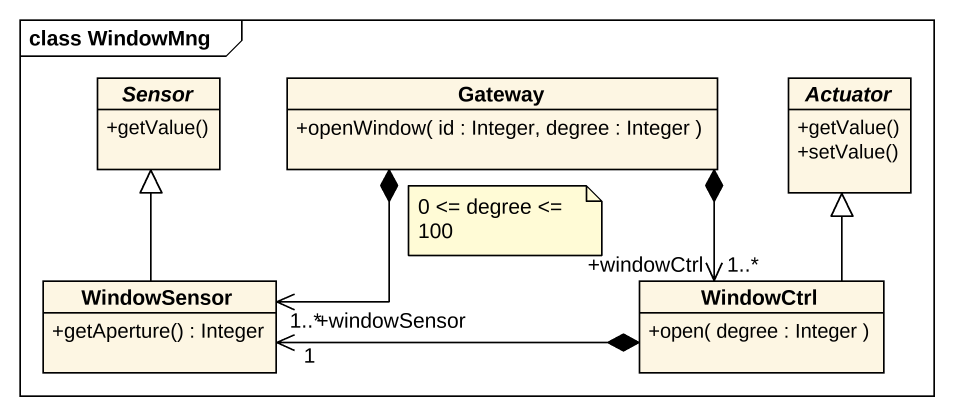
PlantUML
@startuml
mainframe class WindowMng
hide circle
hide empty members
skinparam classAttributeIconSize 0
abstract class Sensor {
  +getValue()
}
class Gateway {
  +openWindow( id : Integer, degree : Integer )
}
abstract class Actuator {
  +getValue()
  +setValue()
}
class WindowSensor {
  +getAperture() : Integer
}
class WindowCtrl {
  +open( degree : Integer )
}
Gateway *-left-> "1..*\n+windowSensor" WindowSensor
Gateway *--> "+windowCtrl\n1..*" WindowCtrl
WindowSensor -up-|> Sensor
WindowCtrl -up-|> Actuator
WindowCtrl *-left-> "1" WindowSensor
note as N1
  0 <= degree <= 100
end note
@enduml
